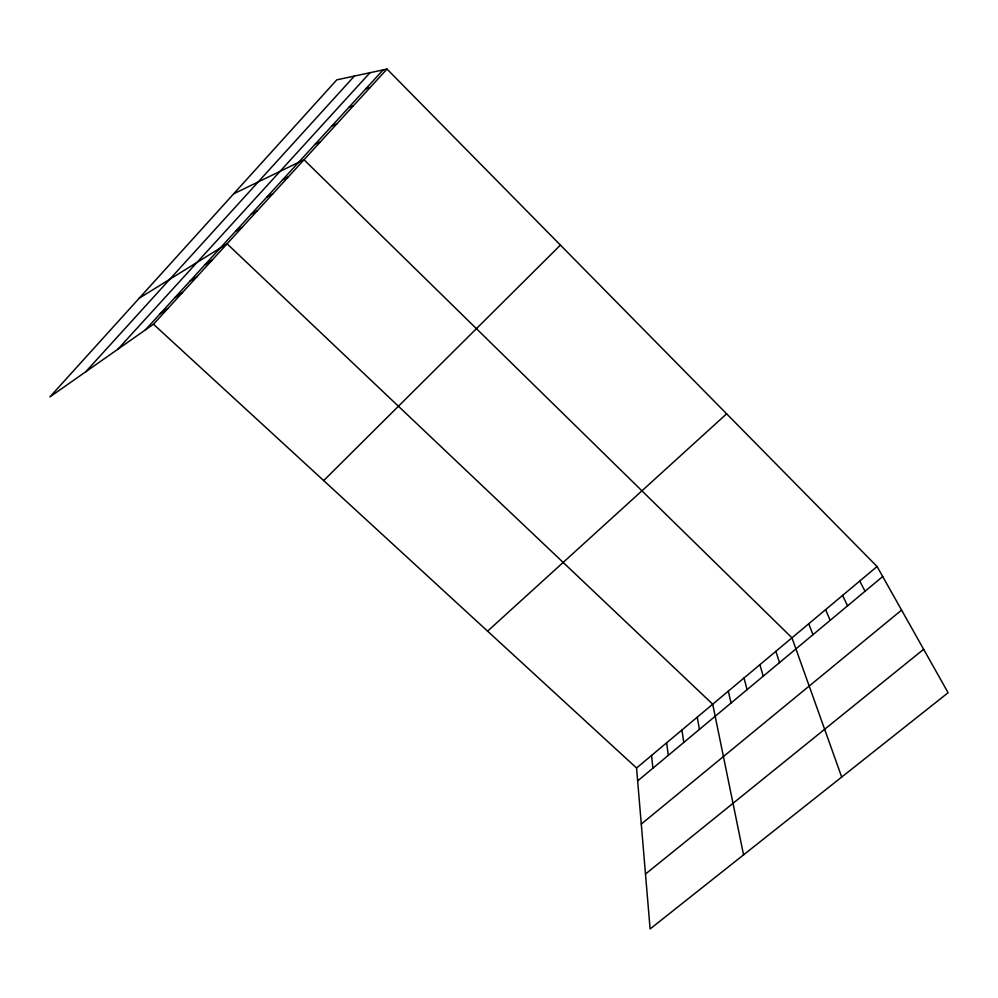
<?xml version="1.0" encoding="UTF-8"?>
<svg xmlns="http://www.w3.org/2000/svg" width="998" height="998" viewBox="0 0 998 998"><rect width="100%" height="100%" fill="white"/><g stroke="black" fill="none" stroke-linecap="round" stroke-linejoin="round"><path stroke-width="1.5" d="M85.766 371.755L354.377 76.073M117.926 349.175L369.971 72.729M145.334 329.939L383.12 69.897M153.467 324.225L386.999 69.062L877.067 566.527L948.1 692.724L650.11 928.938L636.562 768.011L153.467 324.225L49.9 396.93L336.788 79.852L386.999 69.062M323.689 480.587L560.414 245.096M487.585 631.148L726.631 413.821M636.562 768.011L877.067 566.527M637.647 780.923L882.706 576.532M641.277 824.086L901.593 610.102M645.481 874.048L923.649 649.286M160.042 313.846L167.938 308.419M174.887 297.616L182.522 292.476M189.857 281.249L197.242 276.396M204.964 264.719L212.1 260.166M139.246 298.177L227.082 243.799L712.709 704.214L743.56 854.849M235.59 231.224L242.19 227.282M251.109 214.258L257.434 210.628M266.778 197.13L272.828 193.812M282.584 179.84L288.347 176.858M233.694 193.799L304.016 159.742L791.963 637.822L841.701 777.055M315.131 144.248L320.296 141.941M331.885 125.923L336.738 123.977M348.801 107.422L353.329 105.85M365.879 88.747L370.083 87.537M859.765 581.036L865.041 591.265M842.599 595.407L847.539 605.861M825.571 609.666L830.186 620.332M808.704 623.812L812.983 634.678M775.858 651.32L779.513 662.61M759.877 664.705L763.233 676.182M744.034 677.979L747.078 689.655M728.303 691.152L731.06 703.016M697.24 717.175L699.423 729.401M681.896 730.037L683.792 742.437M666.664 742.799L668.286 755.374M651.557 755.449L652.904 768.198"/></g></svg>
